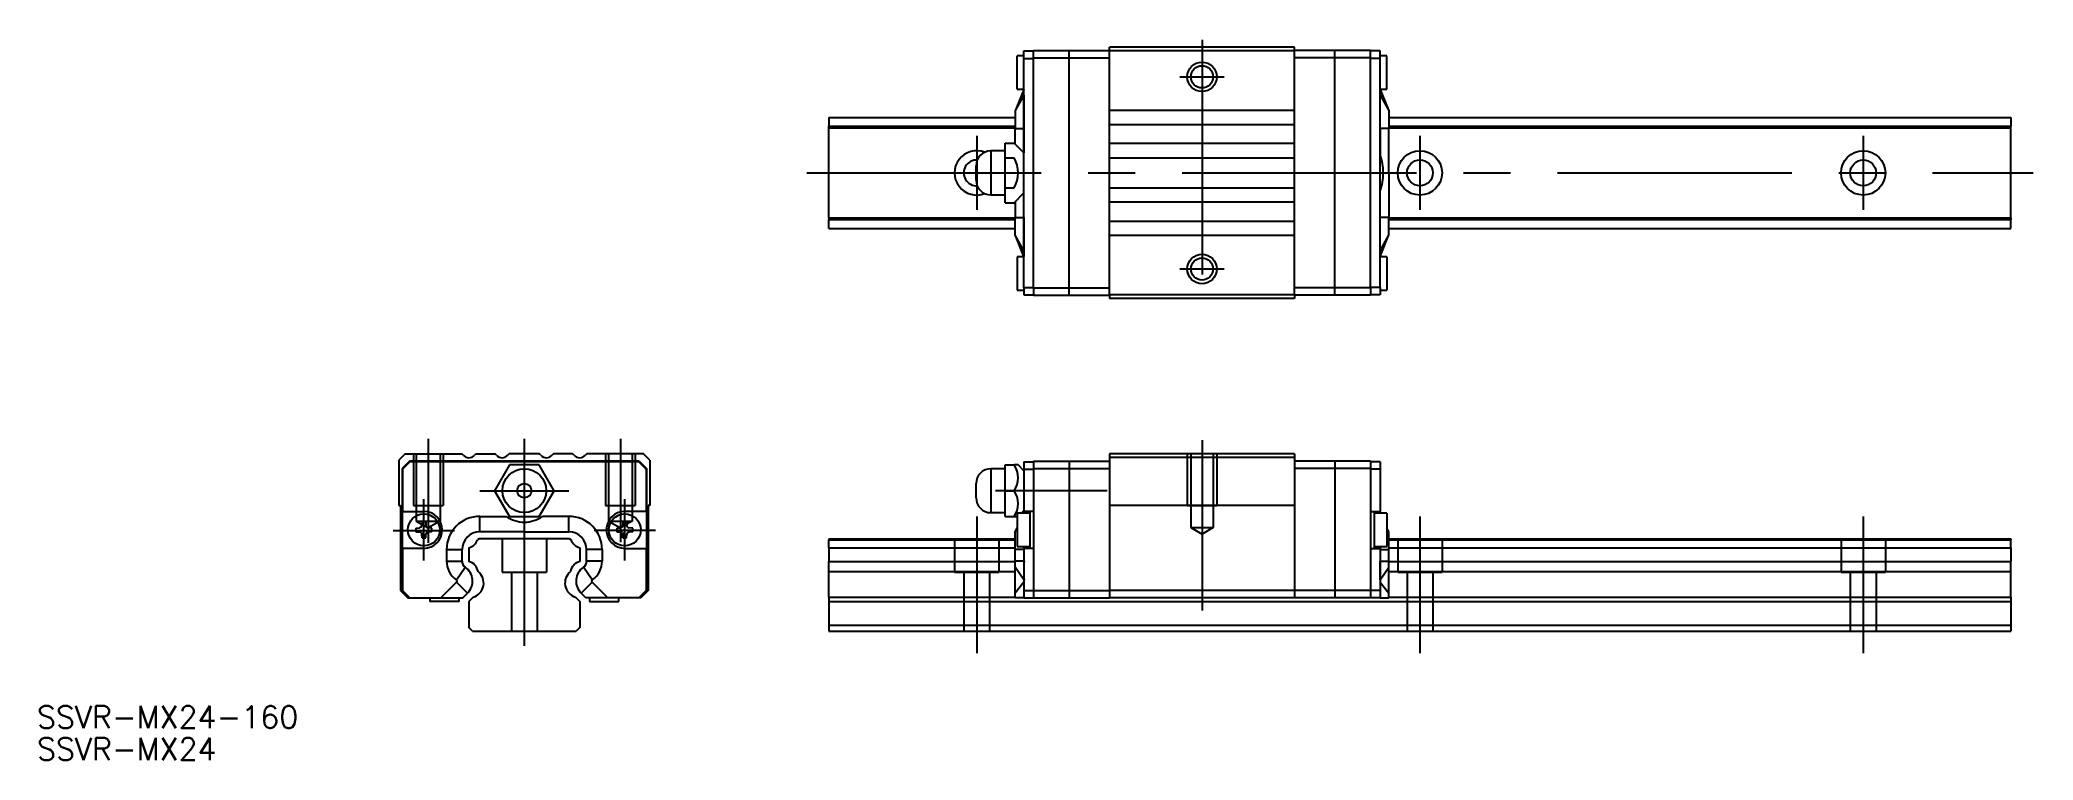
# Model space of a CAD drawing. Extents: x -66 to 204, y -17 to 80.
import ezdxf

# ---------------------------------------------------------------- set-up
doc = ezdxf.new("R2010")
doc.units = 0
doc.linetypes.add('CENTER', pattern=[50.8, 31.75, -6.35, 6.35, -6.35])
doc.linetypes.add('DASHED', pattern=[19.05, 12.7, -6.35])
doc.layers.get('0').update_dxf_attribs({"linetype": 'CONTINUOUS'})
doc.layers.add('CENTER', color=1, linetype='CENTER')
doc.styles.get("Standard").update_dxf_attribs({"font": 'txt.shx', "height": 3, "bigfont": 'bigfont.shx'})

msp = doc.modelspace()

# ---------------------------------------------------------------- linework, layer by layer
at = {"color": 7, "linetype": 'CONTINUOUS'}
for p, q in [((67.63, 78.5), (68.93, 78.5)), ((67.63, 77.5), (67.63, 78.5)), ((68.93, 78.55), (79.23, 78.55)), ((68.93, 77.55), (68.93, 78.55)), ((73.73, 45.45), (73.73, 78.55)), ((104.23, 79), (79.23, 79)), ((79.23, 78.5), (79.23, 79)), ((79.23, 45.5), (79.23, 78.5)), ((104.23, 78.5), (79.23, 78.5)), ((104.23, 78.5), (104.23, 79)), ((114.53, 78.55), (104.23, 78.55)), ((104.23, 45.5), (104.23, 78.5)), ((109.73, 45.45), (109.73, 78.55)), ((114.53, 77.55), (114.53, 78.55)), ((115.83, 78.5), (114.53, 78.5)), ((115.83, 77.5), (115.83, 78.5)), ((66.73, 73.35), (66.73, 77.85)), ((67.63, 77.85), (66.73, 77.85)), ((67.63, 46.5), (67.63, 77.5)), ((67.63, 77.5), (68.93, 77.5)), ((68.93, 77.55), (79.23, 77.55)), ((68.93, 72.65), (68.93, 77.55)), ((114.53, 77.55), (104.23, 77.55)), ((114.53, 46.45), (114.53, 77.55)), ((115.83, 77.5), (114.53, 77.5)), ((116.73, 77.85), (115.83, 77.85)), ((115.83, 46.5), (115.83, 77.5)), ((116.73, 73.35), (116.73, 77.85)), ((67.63, 73.29), (66.59, 70.71)), ((67.63, 73.29), (66.59, 70.71)), ((66.73, 73.35), (67.63, 73.35)), ((67.63, 73.29), (67.63, 73.29)), ((67.63, 72.53), (67.63, 73.29)), ((67.63, 72.53), (67.63, 73.29)), ((67.63, 73.29), (67.63, 73.29)), ((115.83, 73.35), (116.73, 73.35)), ((115.83, 73.29), (116.87, 70.71)), ((115.83, 73.29), (115.83, 73.29)), ((115.83, 72.53), (115.83, 73.29)), ((67.63, 72.53), (66.43, 70.43)), ((67.63, 72.53), (66.43, 70.43)), ((66.43, 70.43), (66.43, 68.03)), ((66.43, 70.43), (66.43, 68.03)), ((67.63, 72.53), (67.63, 72.53)), ((67.63, 72.53), (67.63, 72.53)), ((68.93, 71.47), (68.93, 72.65)), ((68.93, 71.47), (68.93, 72.65)), ((68.93, 46.45), (68.93, 71.47)), ((104.23, 70.46), (79.23, 70.46)), ((115.83, 72.53), (117.03, 70.43)), ((115.83, 72.53), (115.83, 72.53)), ((117.03, 70.43), (117.03, 68.03)), ((41.23, 69.5), (66.43, 69.5)), ((41.23, 69.5), (41.23, 68.32)), ((41.23, 68.32), (66.43, 68.32)), ((41.23, 68.1), (41.23, 68.32)), ((41.23, 68.1), (66.43, 68.1)), ((41.23, 55.9), (41.23, 68.1)), ((66.43, 68.03), (67.63, 68.03)), ((66.43, 65.9), (66.43, 68.03)), ((66.43, 68.03), (67.63, 68.03)), ((66.43, 65.9), (66.43, 68.03)), ((67.63, 68.03), (67.63, 68.03)), ((67.63, 68.03), (67.63, 68.03)), ((79.23, 68.54), (104.23, 68.54)), ((115.83, 68.03), (115.83, 68.03)), ((117.03, 68.03), (115.83, 68.03)), ((117.03, 69.5), (201.23, 69.5)), ((117.03, 68.32), (201.23, 68.32)), ((117.03, 68.1), (201.23, 68.1)), ((117.03, 62), (117.03, 68.03)), ((201.23, 69.5), (201.23, 68.32)), ((201.23, 68.1), (201.23, 68.32)), ((201.23, 55.9), (201.23, 68.1)), ((63.15, 64.97), (63.15, 59.03)), ((65.08, 64.97), (63.15, 64.97)), ((65.08, 64.02), (65.08, 66.04)), ((65.08, 66.04), (66.29, 66.04)), ((67.63, 64.7), (66.29, 66.04)), ((104.23, 65.96), (79.23, 65.96)), ((61.15, 61.03), (61.15, 62.97)), ((65.08, 59.98), (65.08, 64.02)), ((65.08, 64.02), (66.29, 64.02)), ((79.23, 64.04), (104.23, 64.04)), ((115.83, 64.45), (115.83, 64.45)), ((65.08, 59.98), (66.29, 59.98)), ((65.08, 57.96), (65.08, 59.98)), ((79.23, 59.96), (104.23, 59.96)), ((115.83, 59.55), (115.83, 59.55)), ((116.28, 62), (117.03, 62)), ((117.03, 62), (117.03, 55.97)), ((63.15, 59.03), (65.08, 59.03)), ((65.08, 57.96), (66.29, 57.96)), ((66.29, 57.96), (67.63, 59.3)), ((66.43, 58.1), (66.43, 55.97)), ((104.23, 58.04), (79.23, 58.04)), ((41.23, 55.9), (66.43, 55.9)), ((41.23, 55.9), (41.23, 55.68)), ((41.23, 55.68), (66.43, 55.68)), ((41.23, 54.5), (41.23, 55.68)), ((41.23, 54.5), (66.43, 54.5)), ((66.43, 53.57), (66.43, 55.97)), ((66.43, 55.97), (67.63, 55.97)), ((67.63, 55.97), (67.63, 55.97)), ((79.23, 55.46), (104.23, 55.46)), ((115.83, 55.97), (115.83, 55.97)), ((117.03, 55.97), (115.83, 55.97)), ((117.03, 53.57), (117.03, 55.97)), ((117.03, 55.9), (201.23, 55.9)), ((117.03, 55.68), (201.23, 55.68)), ((117.03, 54.5), (201.23, 54.5)), ((201.23, 55.9), (201.23, 55.68)), ((201.23, 54.5), (201.23, 55.68)), ((67.63, 51.47), (66.43, 53.57)), ((67.63, 50.71), (66.59, 53.29)), ((67.63, 51.47), (67.63, 51.47)), ((67.63, 51.47), (67.63, 50.71)), ((104.23, 53.54), (79.23, 53.54)), ((115.83, 51.47), (117.03, 53.57)), ((115.83, 50.71), (116.87, 53.29)), ((115.83, 51.47), (115.83, 51.47)), ((115.83, 51.47), (115.83, 50.71)), ((66.73, 50.65), (66.73, 46.15)), ((67.63, 50.65), (66.73, 50.65)), ((67.63, 50.71), (67.63, 50.71)), ((115.83, 50.71), (115.83, 50.71)), ((116.73, 50.65), (115.83, 50.65)), ((116.73, 50.65), (116.73, 46.15)), ((66.73, 46.15), (67.63, 46.15)), ((67.63, 46.5), (68.93, 46.5)), ((67.63, 46.5), (67.63, 45.5)), ((68.93, 46.45), (79.23, 46.45)), ((68.93, 46.45), (68.93, 45.45)), ((114.53, 46.45), (104.23, 46.45)), ((115.83, 46.5), (114.53, 46.5)), ((114.53, 46.45), (114.53, 45.45)), ((115.83, 46.5), (115.83, 45.5)), ((115.83, 46.15), (116.73, 46.15)), ((67.63, 45.5), (68.93, 45.5)), ((68.93, 45.45), (79.23, 45.45)), ((104.23, 45.5), (79.23, 45.5)), ((79.23, 45.5), (79.23, 45)), ((104.23, 45), (79.23, 45)), ((104.23, 45.5), (104.23, 45)), ((114.53, 45.45), (104.23, 45.45)), ((115.83, 45.5), (114.53, 45.5)), ((-16.15, 24), (-17, 23.15)), ((-17, 23.15), (-17, 17)), ((-15.55, 23), (-16.55, 22)), ((-16.55, 22), (-16.55, 11.95)), ((-15.5, 22.9), (-16.5, 21.9)), ((-16.5, 21.9), (-16.5, 16.2)), ((-16.15, 24), (-8.46, 24)), ((-10.65, 23), (-15.55, 23)), ((15.5, 22.9), (-15.5, 22.9)), ((-9.47, 23), (-10.65, 23)), ((-9.47, 23), (-10.65, 23)), ((15.55, 23), (-9.47, 23)), ((-6.54, 24), (-3.96, 24)), ((-2.02, 22.5), (-4.04, 19)), ((2.04, 24), (-2.04, 24)), ((2.02, 22.5), (-2.02, 22.5)), ((4.04, 19), (2.02, 22.5)), ((6.54, 24), (3.96, 24)), ((16.15, 24), (8.46, 24)), ((15.5, 22.9), (16.5, 21.9)), ((15.55, 23), (16.55, 22)), ((17, 23.15), (16.15, 24)), ((16.5, 21.9), (16.5, 16.2)), ((16.55, 22), (16.55, 5.5)), ((17, 23.15), (17, 17)), ((63.15, 21.97), (63.15, 19)), ((65.08, 21.97), (63.15, 21.97)), ((65.08, 19), (65.08, 22.5)), ((65.08, 22.5), (66.29, 22.5)), ((66.83, 22.5), (66.29, 22.5)), ((67.63, 21.7), (66.83, 22.5)), ((67.63, 22.9), (68.93, 22.9)), ((67.63, 22.9), (67.63, 21.9)), ((67.63, 21.9), (67.63, 16.2)), ((67.63, 21.9), (68.93, 21.9)), ((68.93, 23), (79.23, 23)), ((68.93, 23), (68.93, 22)), ((68.93, 22), (79.23, 22)), ((68.93, 22), (68.93, 5.5)), ((73.73, 23), (73.73, 4.5)), ((104.23, 24), (79.23, 24)), ((79.23, 24), (79.23, 23.5)), ((104.23, 23.5), (79.23, 23.5)), ((79.23, 23.5), (79.23, 17)), ((104.23, 24), (104.23, 23.5)), ((104.23, 23.5), (104.23, 17)), ((114.53, 23), (104.23, 23)), ((114.53, 22), (104.23, 22)), ((109.73, 23), (109.73, 4.5)), ((114.53, 23), (114.53, 22)), ((115.83, 22.9), (114.53, 22.9)), ((114.53, 22), (114.53, 5.5)), ((115.83, 21.9), (114.53, 21.9)), ((115.83, 22.9), (115.83, 21.9)), ((115.83, 21.9), (115.83, 16.2)), ((-4.04, 19), (-2.02, 15.5)), ((2.02, 15.5), (4.04, 19)), ((61.15, 19), (61.15, 19.97)), ((61.15, 18.03), (61.15, 19)), ((63.15, 19), (63.15, 16.03)), ((65.08, 15.5), (65.08, 19)), ((65.08, 19), (66.29, 19)), ((-17, 17), (-16.75, 17)), ((-16.75, 17), (-16.75, 5.5)), ((-16.5, 16.2), (-13.6, 16.2)), ((16.5, 16.2), (13.6, 16.2)), ((16.75, 17), (16.75, 5.5)), ((17, 17), (16.75, 17)), ((67.28, 15.95), (67.63, 16.3)), ((68.93, 16.2), (67.63, 16.2)), ((67.63, 15.95), (67.63, 16.2)), ((68.43, 16.2), (68.43, 11.2)), ((104.23, 17), (79.23, 17)), ((79.23, 17), (79.23, 5.5)), ((104.23, 17), (104.23, 5.5)), ((114.53, 16.2), (115.83, 16.2)), ((115.03, 16.2), (115.03, 11.2)), ((115.83, 15.95), (115.83, 16.2)), ((-14.67, 13.95), (-14.17, 13.96)), ((-13.95, 14.05), (-14.17, 13.96)), ((-13.95, 14.05), (-13.86, 14.27)), ((-13.85, 14.77), (-13.86, 14.27)), ((-13.35, 14.77), (-13.34, 14.27)), ((-13.25, 14.05), (-13.34, 14.27)), ((-13.25, 14.05), (-13.03, 13.96)), ((-12.53, 13.95), (-13.03, 13.96)), ((-6.03, 15.53), (-2.45, 15.53)), ((-6.03, 15.53), (-2.45, 15.53)), ((-6.03, 13.43), (-6.03, 15.53)), ((-6.03, 13.43), (-6.03, 15.53)), ((-2.02, 15.5), (2.02, 15.5)), ((0, 14.75), (0, 14.75)), ((6.03, 15.53), (2.45, 15.53)), ((6.03, 13.43), (6.03, 15.53)), ((12.53, 13.95), (13.03, 13.96)), ((13.25, 14.05), (13.03, 13.96)), ((13.25, 14.05), (13.34, 14.27)), ((13.35, 14.77), (13.34, 14.27)), ((13.85, 14.77), (13.86, 14.27)), ((13.95, 14.05), (13.86, 14.27)), ((13.95, 14.05), (14.17, 13.96)), ((14.67, 13.95), (14.17, 13.96)), ((63.15, 16.03), (65.08, 16.03)), ((65.08, 15.5), (66.29, 15.5)), ((66.29, 15.5), (66.73, 15.5)), ((66.43, 13.43), (66.73, 13.96)), ((66.73, 15.95), (66.73, 11.45)), ((68.43, 15.95), (66.73, 15.95)), ((116.73, 15.95), (115.03, 15.95)), ((116.73, 15.95), (116.73, 11.45)), ((117.03, 13.43), (116.73, 13.96)), ((-16.55, 8.75), (-16.55, 11.95)), ((-16.55, 11.95), (-16.55, 8.75)), ((-16.5, 11.2), (-16.5, 5.5)), ((-13.6, 11.2), (-16.5, 11.2)), ((-14.67, 13.45), (-14.17, 13.44)), ((-13.95, 13.35), (-14.17, 13.44)), ((-13.95, 13.35), (-13.86, 13.13)), ((-13.85, 12.63), (-13.86, 13.13)), ((-13.35, 12.63), (-13.34, 13.13)), ((-13.25, 13.35), (-13.34, 13.13)), ((-13.25, 13.35), (-13.03, 13.44)), ((-12.53, 13.45), (-13.03, 13.44)), ((-10.53, 11.03), (-10.53, 9.47)), ((-10.53, 11.03), (-10.53, 9.47)), ((-10.53, 11.03), (-8.43, 11.03)), ((-10.53, 11.03), (-8.43, 11.03)), ((-8.43, 9.47), (-8.43, 11.03)), ((-8.43, 9.47), (-8.43, 11.03)), ((-7.5, 11.29), (-7.5, 9.42)), ((-6.1, 12.5), (-6.32, 12.37)), ((6.1, 12.5), (-6.1, 12.5)), ((0, 13.43), (-6.03, 13.43)), ((0, 13.43), (-6.03, 13.43)), ((0, 13.43), (6.03, 13.43)), ((6.1, 12.5), (6.32, 12.37)), ((7.5, 11.29), (7.5, 9.42)), ((8.43, 9.47), (8.43, 11.03)), ((10.53, 11.03), (8.43, 11.03)), ((10.53, 11.03), (10.53, 9.47)), ((12.53, 13.45), (13.03, 13.44)), ((13.25, 13.35), (13.03, 13.44)), ((13.25, 13.35), (13.34, 13.13)), ((13.35, 12.63), (13.34, 13.13)), ((13.6, 11.2), (16.5, 11.2)), ((13.85, 12.63), (13.86, 13.13)), ((13.95, 13.35), (13.86, 13.13)), ((13.95, 13.35), (14.17, 13.44)), ((14.67, 13.45), (14.17, 13.44)), ((16.5, 11.2), (16.5, 5.5)), ((41.23, 12.5), (66.43, 12.5)), ((41.23, 12.5), (41.23, 12.37)), ((41.23, 12.37), (66.43, 12.37)), ((41.23, 11.29), (41.23, 12.37)), ((41.23, 11.29), (66.43, 11.29)), ((41.23, 11.29), (41.23, 9.42)), ((66.43, 11.03), (66.43, 13.43)), ((67.63, 11.03), (66.43, 11.03)), ((66.43, 9.47), (66.43, 11.03)), ((66.73, 11.45), (68.43, 11.45)), ((67.63, 11.2), (67.63, 11.45)), ((67.63, 11.45), (67.63, 11.24)), ((67.63, 11.24), (67.63, 11.03)), ((67.63, 11.2), (67.63, 5.5)), ((68.93, 11.2), (67.63, 11.2)), ((67.63, 11.03), (67.63, 11.03)), ((67.63, 11.03), (67.63, 9.47)), ((114.53, 11.2), (115.83, 11.2)), ((115.03, 11.45), (116.73, 11.45)), ((115.83, 11.2), (115.83, 11.45)), ((115.83, 11.45), (115.83, 11.24)), ((115.83, 11.24), (115.83, 11.03)), ((115.83, 11.2), (115.83, 5.5)), ((115.83, 11.03), (115.83, 11.03)), ((115.83, 11.03), (115.83, 9.47)), ((115.83, 11.03), (117.03, 11.03)), ((117.03, 11.03), (117.03, 13.43)), ((117.03, 12.5), (201.23, 12.5)), ((117.03, 12.37), (201.23, 12.37)), ((117.03, 11.29), (201.23, 11.29)), ((117.03, 9.47), (117.03, 11.03)), ((201.23, 12.5), (201.23, 12.37)), ((201.23, 11.29), (201.23, 12.37)), ((201.23, 11.29), (201.23, 9.42)), ((-16.5, 8.75), (-16.55, 8.75)), ((-16.55, 8.75), (-16.55, 5.5)), ((-10.53, 9.47), (-8.43, 9.47)), ((-10.53, 9.47), (-8.43, 9.47)), ((-9.2, 6.92), (-8, 8.65)), ((-9.2, 6.92), (-8, 8.65)), ((9.2, 6.92), (8, 8.65)), ((10.53, 9.47), (8.43, 9.47)), ((41.23, 9.42), (66.43, 9.42)), ((41.23, 8.07), (41.23, 9.42)), ((66.43, 8.65), (66.43, 9.47)), ((67.63, 9.47), (66.43, 9.47)), ((67.63, 6.92), (66.43, 8.65)), ((66.43, 5.13), (66.43, 8.65)), ((67.63, 9.47), (67.63, 9.47)), ((115.83, 9.47), (117.03, 9.47)), ((115.83, 9.47), (115.83, 9.47)), ((115.83, 6.92), (117.03, 8.65)), ((117.03, 8.65), (117.03, 9.47)), ((117.03, 9.42), (201.23, 9.42)), ((117.03, 5.13), (117.03, 8.65)), ((201.23, 8.07), (201.23, 9.42)), ((-16.75, 5.5), (-15.75, 4.5)), ((-16.55, 5.5), (-15.55, 4.5)), ((-16.5, 5.5), (-15.5, 4.5)), ((-9.17, 6.62), (-11.29, 4.5)), ((-9.17, 6.62), (-11.29, 4.5)), ((-9.17, 6.62), (-7.68, 5.13)), ((-9.17, 6.62), (-7.68, 5.13)), ((9.17, 6.62), (7.68, 5.13)), ((9.17, 6.62), (11.29, 4.5)), ((16.5, 5.5), (15.5, 4.5)), ((16.55, 5.5), (15.55, 4.5)), ((16.75, 5.5), (15.75, 4.5)), ((41.23, 4.59), (41.23, 8.07)), ((41.23, 8.07), (66.43, 8.07)), ((67.63, 6.62), (66.43, 5.13)), ((67.63, 6.92), (67.63, 6.92)), ((67.63, 6.62), (67.63, 4.5)), ((67.63, 6.62), (67.63, 6.62)), ((67.63, 5.5), (67.63, 4.5)), ((67.63, 5.5), (68.93, 5.5)), ((68.93, 5.5), (68.93, 4.5)), ((68.93, 5.5), (79.23, 5.5)), ((79.23, 5.5), (79.23, 4.5)), ((104.23, 5.5), (79.23, 5.5)), ((104.23, 5.5), (104.23, 4.5)), ((114.53, 5.5), (104.23, 5.5)), ((114.53, 5.5), (114.53, 4.5)), ((115.83, 5.5), (114.53, 5.5)), ((115.83, 6.92), (115.83, 6.92)), ((115.83, 6.62), (115.83, 4.5)), ((115.83, 6.62), (117.03, 5.13)), ((115.83, 6.62), (115.83, 6.62)), ((115.83, 5.5), (115.83, 4.5)), ((117.03, 8.07), (201.23, 8.07)), ((201.23, 4.59), (201.23, 8.07)), ((-15.75, 4.5), (-15.55, 4.5)), ((-15.55, 4.5), (-15.5, 4.5)), ((-15.5, 4.5), (-11.29, 4.5)), ((-12.8, 4.5), (-12.8, 4)), ((-8.8, 4), (-12.8, 4)), ((-11.29, 4.5), (-8.32, 4.5)), ((-11.29, 4.5), (-8.32, 4.5)), ((-8.8, 4), (-8.8, 4.5)), ((-8.32, 4.5), (-7.68, 5.13)), ((-8.32, 4.5), (-7.68, 5.13)), ((-6.91, 4.59), (-7.5, 4)), ((-7.5, 4), (-7.5, 0.5)), ((6.91, 4.59), (7.5, 4)), ((7.5, 4), (7.5, 0.5)), ((8.32, 4.5), (7.68, 5.13)), ((11.29, 4.5), (8.32, 4.5)), ((8.8, 4.5), (8.8, 4)), ((8.8, 4), (12.8, 4)), ((15.5, 4.5), (11.29, 4.5)), ((12.8, 4), (12.8, 4.5)), ((15.55, 4.5), (15.5, 4.5)), ((15.75, 4.5), (15.55, 4.5)), ((41.23, 4.59), (66.43, 4.59)), ((41.23, 4.59), (41.23, 4)), ((41.23, 4), (201.23, 4)), ((41.23, 4), (41.23, 0.8)), ((66.43, 4.5), (66.43, 5.13)), ((67.63, 4.5), (66.43, 4.5)), ((67.63, 4.5), (68.93, 4.5)), ((67.63, 4.5), (67.63, 4.5)), ((68.93, 4.5), (79.23, 4.5)), ((104.23, 4.5), (79.23, 4.5)), ((114.53, 4.5), (104.23, 4.5)), ((115.83, 4.5), (114.53, 4.5)), ((115.83, 4.5), (117.03, 4.5)), ((115.83, 4.5), (115.83, 4.5)), ((117.03, 4.5), (117.03, 5.13)), ((117.03, 4.59), (201.23, 4.59)), ((201.23, 4.59), (201.23, 4)), ((201.23, 4), (201.23, 0.8)), ((-7, 0), (-7.5, 0.5)), ((-7, 0), (7, 0)), ((7.5, 0.5), (7, 0)), ((41.23, 0.8), (201.23, 0.8)), ((41.23, 0.8), (41.23, 0)), ((41.23, 0), (201.23, 0)), ((201.23, 0.8), (201.23, 0))]:
    msp.add_line(p, q, dxfattribs=at)
at = {"color": 3, "linetype": 'DASHED'}
for p, q in [((-15, 24), (-15, 17)), ((-14.62, 24), (-14.62, 14.9)), ((-11.38, 24), (-11.38, 14.9)), ((-11, 24), (-11, 17)), ((11, 24), (11, 17)), ((11.38, 24), (11.38, 14.9)), ((14.62, 24), (14.62, 14.9)), ((15, 24), (15, 17)), ((89.73, 24), (89.73, 17)), ((90.23, 24), (90.23, 14)), ((93.23, 24), (93.23, 14)), ((93.73, 24), (93.73, 17)), ((-15, 17), (-11, 17)), ((11, 17), (15, 17)), ((89.73, 17), (93.73, 17)), ((-14.62, 14.9), (-11.38, 14.9)), ((-14.62, 14.9), (-13, 13.96)), ((-11.38, 14.9), (-13, 13.96)), ((11.38, 14.9), (14.62, 14.9)), ((11.38, 14.9), (13, 13.96)), ((14.62, 14.9), (13, 13.96)), ((90.23, 14), (93.23, 14)), ((90.23, 14), (91.73, 13.13)), ((93.23, 14), (91.73, 13.13)), ((-3, 12.5), (-3, 8)), ((3, 12.5), (3, 8)), ((58.23, 12.5), (58.23, 8)), ((64.23, 12.5), (64.23, 8)), ((118.23, 12.5), (118.23, 8)), ((124.23, 12.5), (124.23, 8)), ((178.23, 12.5), (178.23, 8)), ((184.23, 12.5), (184.23, 8)), ((-3, 8), (3, 8)), ((-1.75, 8), (-1.75, 0)), ((1.75, 8), (1.75, 0)), ((58.23, 8), (64.23, 8)), ((59.48, 8), (59.48, 0)), ((62.98, 8), (62.98, 0)), ((118.23, 8), (124.23, 8)), ((119.48, 8), (119.48, 0)), ((122.98, 8), (122.98, 0)), ((178.23, 8), (184.23, 8)), ((179.48, 8), (179.48, 0)), ((182.98, 8), (182.98, 0))]:
    msp.add_line(p, q, dxfattribs=at)
at = {"color": 7, "linetype": 'CONTINUOUS'}
for points in [[(67.63, 68.03, 0), (67.63, 65.5, 0), (67.63, 64.7, 0)], [(67.63, 68.03, 0), (67.63, 65.5, 0), (67.63, 64.7, 0)], [(115.83, 68.03, 0), (115.83, 65.5, 0), (115.83, 64.45, 0)], [(115.83, 55.97, 0), (115.83, 58.5, 0), (115.83, 59.55, 0)], [(67.63, 55.97, 0), (67.63, 58.5, 0), (67.63, 59.3, 0)]]:
    msp.add_polyline3d(points, dxfattribs=at)
at = {"color": 3, "linetype": 'CONTINUOUS'}
for centre in [(91.73, 75), (91.73, 49)]:
    msp.add_circle(centre, 2, dxfattribs=at)
at = {"color": 7, "linetype": 'CONTINUOUS'}
for centre, radius in [((91.73, 75), 1.5), ((121.23, 62), 3), ((181.23, 62), 3), ((121.23, 62), 1.75), ((181.23, 62), 1.75), ((91.73, 49), 1.5), ((0, 19), 2.97), ((0, 19), 0.97), ((-13.6, 13.7), 2.15), ((13.6, 13.7), 2.15)]:
    msp.add_circle(centre, radius, dxfattribs=at)
for centre, radius, start, end in [((217.88, 70.28), 150.27, 179.1421, 180.8579), ((217.88, 70.28), 150.27, 179.1421, 180.8579), ((-34.42, 70.28), 150.27, 359.1421, 0.8579), ((61.23, 62), 3, 68.5655, 291.4345), ((63.15, 62.97), 2, 90, 180), ((61.23, 62), 1.75, 87.4572, 272.5428), ((62.79, 62), 4.04, 330.0046, 29.9954), ((109.64, 62.06), 6.63, 359.4557, 21.129), ((63.15, 61.03), 2, 180, 270), ((109.64, 61.94), 6.63, 338.871, 0.5443), ((217.88, 53.72), 150.27, 179.1421, 180.8579), ((-34.42, 53.72), 150.27, 359.1421, 0.8579), ((-9.42, 22.85), 1.5, 39.7918, 50.0555), ((-7.5, 24.45), 1, 219.7918, 320.2082), ((-5.58, 22.85), 1.5, 129.9445, 140.2082), ((-4.92, 22.85), 1.5, 39.7918, 50.0555), ((-3, 24.45), 1, 219.7918, 320.2082), ((-1.08, 22.85), 1.5, 129.9445, 140.2082), ((1.08, 22.85), 1.5, 39.7918, 50.0555), ((3, 24.45), 1, 219.7918, 320.2082), ((4.92, 22.85), 1.5, 129.9445, 140.2082), ((5.58, 22.85), 1.5, 39.7918, 50.0555), ((7.5, 24.45), 1, 219.7918, 320.2082), ((9.42, 22.85), 1.5, 129.9445, 140.2082), ((63.15, 19.97), 2, 90, 180), ((63.73, 20.75), 3.1, 325.6466, 34.3534), ((63.73, 17.25), 3.1, 325.6466, 34.3534), ((-13.6, 13.7), 2.5, 270, 90), ((13.6, 13.7), 2.5, 90, 270), ((63.15, 18.03), 2, 180, 270), ((-13.7, 13.7), 1, 165.5225, 194.4775), ((-13.6, 13.8), 1, 75.5225, 104.4775), ((-13.5, 13.7), 1, 345.5225, 14.4775), ((-6.03, 11.03), 4.5, 90.0008, 179.9992), ((-6.03, 11.03), 4.5, 90.0008, 179.9992), ((0, 19), 4.25, 234.733, 270), ((0, 19), 4.25, 270, 305.267), ((6.03, 11.03), 4.5, 0.0008, 89.9992), ((13.5, 13.7), 1, 165.5225, 194.4775), ((13.6, 13.8), 1, 75.5225, 104.4775), ((13.7, 13.7), 1, 345.5225, 14.4775), ((-13.6, 13.6), 1, 255.5225, 284.4775), ((-6.03, 11.03), 2.4, 90, 180), ((-6.03, 11.03), 2.4, 90, 180), ((-7.93, 12.93), 1.7, 284.651, 340.7738), ((6.03, 11.03), 2.4, 0, 90), ((7.93, 12.93), 1.7, 199.2262, 255.349), ((13.6, 13.6), 1, 255.5225, 284.4775), ((-7.43, 9.47), 3.1, 180.0008, 235.256), ((-7.43, 9.47), 3.1, 180.0008, 235.256), ((-7.43, 9.47), 1, 180, 235.2568), ((-7.43, 9.47), 1, 180, 235.2568), ((-9.31, 6.76), 2.3, 315, 55.2568), ((-9.31, 6.76), 2.3, 315, 55.2568), ((-7.93, 7.77), 1.7, 9.988, 75.349), ((7.93, 7.77), 1.7, 104.651, 170.012), ((9.31, 6.76), 2.3, 124.7432, 225), ((7.43, 9.47), 1, 304.7432, 0), ((7.43, 9.47), 3.1, 304.744, 359.9992), ((204.67, 8.2), 137.04, 179.4675, 180.5325), ((-21.21, 8.2), 137.04, 359.4675, 0.5325), ((-9.31, 6.76), 0.2, 314.9999, 55.2571), ((-7.5, 6.5), 2, 287.1144, 51.5284), ((7.5, 6.5), 2, 128.4716, 252.8856), ((9.31, 6.76), 0.2, 124.7429, 225.0001)]:
    msp.add_arc(centre, radius, start, end, dxfattribs=at)
at = {"layer": 'CENTER', "color": 1, "linetype": 'CENTER'}
for p, q in [((91.73, 80), (91.73, 44)), ((88.73, 75), (94.73, 75)), ((61.23, 67), (61.23, 57)), ((121.23, 67), (121.23, 57)), ((181.23, 67), (181.23, 57)), ((38.23, 62), (204.23, 62)), ((88.73, 49), (94.73, 49)), ((-13, 26), (-13, 11.96)), ((0, 26), (0, -2)), ((13, 26), (13, 12.03)), ((91.73, 25.84), (91.73, 2.79)), ((-6.04, 19), (6.04, 19)), ((78.88, 19), (63.76, 19)), ((-13.6, 9.55), (-13.6, 17.85)), ((13.6, 9.55), (13.6, 17.85)), ((-17.75, 13.6), (-9.45, 13.6)), ((17.75, 13.6), (9.45, 13.6)), ((61.23, 15.5), (61.23, -3)), ((121.23, 15.5), (121.23, -3)), ((181.23, 15.5), (181.23, -3))]:
    msp.add_line(p, q, dxfattribs=at)

# ---------------------------------------------------------------- texts
at = {"color": 7, "linetype": 'CONTINUOUS'}
for s, p in [('SSVR-MX24-160', (-65.96, -13.13)), ('SSVR-MX24', (-65.96, -17.45))]:
    msp.add_text(s, height=3, dxfattribs=at).set_placement(p)

doc.saveas('drawing.dxf')
